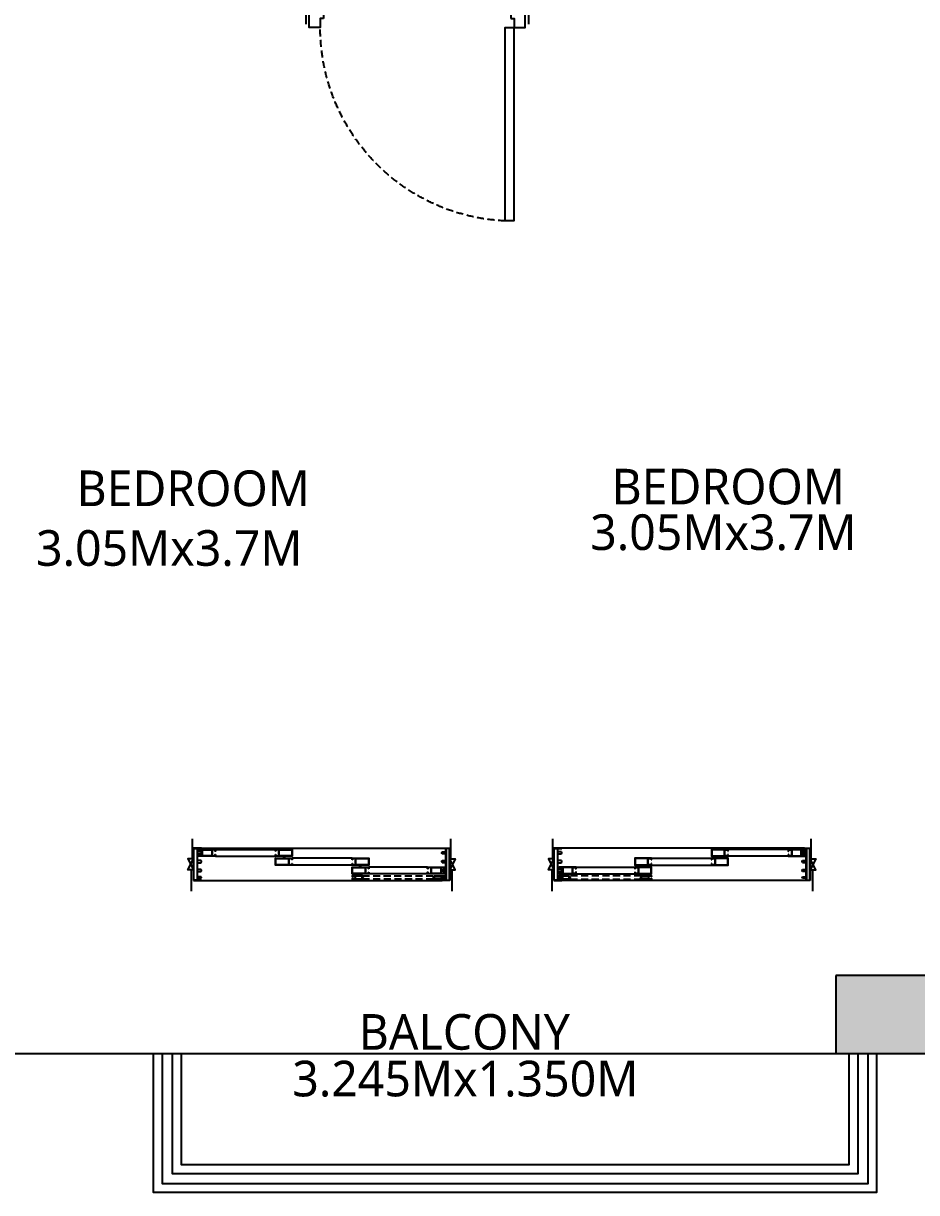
# Model space of a CAD drawing. Header units: millimetres. Extents: x 2061841 to 105821645, y -77612 to 48520811.
# Drawn here: x 105500772 to 105504783, y 48475288 to 48480538 of the extents above; entities that cross this region are included whole.
import ezdxf

# ---------------------------------------------------------------- set-up
doc = ezdxf.new("R2010")
doc.units = ezdxf.units.MM
doc.header["$LTSCALE"] = 10
doc.header["$MEASUREMENT"] = 0
doc.linetypes.add('HIDDEN2', pattern=[4.7625, 3.175, -1.5875])
for name, color, linetype in [('A-ANNO-LABL', 140, 'Continuous'), ('A-DOOR', 6, 'Continuous'), ('A-ELEV-HIDN', 54, 'HIDDEN2'), ('A-FLOR-HRAL', 200, 'Continuous'), ('A-GLAZ-FRAM', 74, 'Continuous'), ('A-WALL-FNSH', 8, 'Continuous'), ('PL_MASTER SITE LAYOUT_PLAN_17.08.2024_R1$0$AC-BWAL', 140, 'Continuous'), ('S-COL.NO', 1, 'Continuous'), ('S-OPENING', 6, 'Continuous'), ('xb_type d_second fl_typ_fl$0$A-WALL', 8, 'Continuous')]:
    doc.layers.add(name, color=color, linetype=linetype)
doc.layers.add('S-STRCOL HATCH', color=33, linetype='Continuous', lineweight=9)
doc.styles.add('Lucida SU', font='l_10646.ttf')

# ---------------------------------------------------------------- blocks, each defined once
blk = doc.blocks.new('Alframe Door 3T+W')
for p, q in [((35, 145.7), (0, 145.7)), ((0, 145.7), (0, 0)), ((1.3, 2), (1.3, 143.7)), ((1.3, 143.7), (16.1, 143.7)), ((16.1, 143.7), (16.1, 2)), ((18, 129.5), (18, 144.2)), ((18, 144.2), (35, 144.2)), ((34.1, 129.5), (18, 129.5)), ((18, 90), (18, 119.5)), ((18, 119.5), (34.1, 119.5)), ((35, 144.2), (35, 145.7)), ((34.1, 90), (18, 90)), ((18, 50.5), (18, 80)), ((18, 80), (34.1, 80)), ((0, 0), (35, 0)), ((16.1, 2), (1.3, 2)), ((34.1, 50.5), (18, 50.5)), ((18, 16.9), (18, 40.5)), ((18, 40.5), (34.1, 40.5)), ((34.8, 16.9), (18, 16.9)), ((18, 1.5), (18, 11.1)), ((18, 11.1), (34.8, 11.1)), ((35, 1.5), (18, 1.5)), ((35, 0), (35, 1.5))]:
    blk.add_line(p, q)
for centre, start, end in [((22.8, 124.5), 336, 24), ((22.8, 85), 336, 24), ((22.8, 45.5), 336, 24), ((22.8, 14), 346.3245, 13.6755)]:
    blk.add_arc(centre, 12.3, start, end)
blk = doc.blocks.new('Alframe Win shutter wmesh')
for points in [[(7.5, -46), (7.5, 0), (4.5, 0), (4.5, -1.2), (6.2, -1.2), (6.2, -13.1), (-6.2, -13.1), (-6.2, -1.2), (-4.5, -1.2), (-4.5, 0), (-7.5, 0), (-7.5, -50), (-1, -50), (-1, -48), (-2, -48), (-2, -49), (-6.2, -49), (-6.2, -46)], [(6.2, -14.1), (-6.2, -14.1), (-6.2, -45), (6.2, -45)]]:
    blk.add_lwpolyline(points, close=True)
blk = doc.blocks.new('Al frame Door shutter 1')
blk.add_lwpolyline([(8, -60), (15, -60), (15, 15), (8, 15), (8, 13.5), (13.5, 13.5), (13.5, 0), (-13.5, 0), (-13.5, 13.5), (-8, 13.5), (-8, 15), (-15, 15), (-15, -60), (-8, -60), (-8, -58.5), (-13.5, -58.5), (-13.5, -45), (13.5, -45), (13.5, -58.5), (8, -58.5), (8, -60)])
blk.add_lwpolyline([(-13.5, -43.5), (13.5, -43.5), (13.5, -1.5), (-13.5, -1.5)], close=True)
blk = doc.blocks.new('Al frame Door shutter 2')
for p, q in [((-8, 75), (-15, 75)), ((-13.5, 60), (-13.5, 73.5)), ((-13.5, 73.5), (-8, 73.5)), ((13.5, 60), (-13.5, 60)), ((13.5, 58.5), (-13.5, 58.5)), ((-13.5, 58.5), (-13.5, 1.5)), ((-8, 73.5), (-8, 75)), ((15, 75), (8, 75)), ((8, 75), (8, 73.5)), ((8, 73.5), (13.5, 73.5)), ((13.5, 73.5), (13.5, 60)), ((13.5, 1.5), (13.5, 58.5)), ((15, 34.5), (15, 75)), ((-13.5, 1.5), (13.5, 1.5)), ((15, 34.5), (18.5, 34.5)), ((19, 33.2), (15, 33.2)), ((21.3, 37.3), (18.5, 34.5)), ((22.2, 36.4), (19, 33.2)), ((22.2, 36.4), (21.3, 37.3))]:
    blk.add_line(p, q)
blk.add_lwpolyline([(-15, 75), (-15, 0), (15, 0), (15, 33.2)])
blk = doc.blocks.new('*U683')
for p, q in [((49.9, 178.8), (1150.1, 178.8)), ((123.9, 172.6), (393, 172.6)), ((123.9, 142.6), (393, 142.6)), ((737.1, 133.1), (468, 133.1)), ((737.1, 103.1), (468, 103.1)), ((1076.1, 93.6), (812.1, 93.6)), ((1076.1, 63.6), (812.1, 63.6)), ((49.9, 33.1), (1141.1, 33.1))]:
    blk.add_line(p, q)
at = {"linetype": 'HIDDEN2'}
for p, q in [((783.1, 54.6), (1105.1, 54.6)), ((1101.1, 39.6), (787.1, 39.6))]:
    blk.add_line(p, q, dxfattribs=at)
at = {"color": 251}
for points in [[(25, 80.9), (0, 80.9), (25, 130.9), (0, 130.9), (25, 80.9), (25, 130.9)], [(1175, 80.9), (1200, 80.9), (1175, 130.9), (1200, 130.9), (1175, 80.9), (1175, 130.9)]]:
    blk.add_lwpolyline(points, dxfattribs=at)
at = {"layer": 'A-WALL-FNSH'}
for p, q in [((20, 130.9), (20, 220)), ((1180, 130.9), (1180, 220)), ((15, 80.9), (15, -15)), ((1185, 80.9), (1185, -15))]:
    blk.add_line(p, q, dxfattribs=at)
blk.add_blockref('Alframe Door 3T+W', (25, 33.1))
at = {"xscale": -1}
for name, p, rotation in [('Al frame Door shutter 1', (63.9, 157.6), 90), ('Al frame Door shutter 2', (468, 157.6), 90), ('Al frame Door shutter 2', (393, 118.1), 270), ('Al frame Door shutter 2', (812.1, 118.1), 90), ('Al frame Door shutter 2', (737.1, 78.6), 270), ('Al frame Door shutter 1', (1136.1, 78.6), 270), ('Alframe Win shutter wmesh', (1151.1, 47.1), 270)]:
    blk.add_blockref(name, p, dxfattribs=dict(at, rotation=rotation))
blk.add_blockref('Alframe Door 3T+W', (1175, 33.1), dxfattribs=at)
at = {"rotation": 90.00000000000001}
blk.add_blockref('Alframe Win shutter wmesh', (737.1, 47.1), dxfattribs=at)
blk = doc.blocks.new('*U684')
for p, q in [((49.9, 178.8), (1150.1, 178.8)), ((123.9, 172.6), (393, 172.6)), ((123.9, 142.6), (393, 142.6)), ((737.1, 133.1), (468, 133.1)), ((737.1, 103.1), (468, 103.1)), ((1076.1, 93.6), (812.1, 93.6)), ((1076.1, 63.6), (812.1, 63.6)), ((49.9, 33.1), (1141.1, 33.1))]:
    blk.add_line(p, q)
at = {"linetype": 'HIDDEN2'}
for p, q in [((783.1, 54.6), (1105.1, 54.6)), ((1101.1, 39.6), (787.1, 39.6))]:
    blk.add_line(p, q, dxfattribs=at)
at = {"color": 251}
for points in [[(25, 80.9), (0, 80.9), (25, 130.9), (0, 130.9), (25, 80.9), (25, 130.9)], [(1175, 80.9), (1200, 80.9), (1175, 130.9), (1200, 130.9), (1175, 80.9), (1175, 130.9)]]:
    blk.add_lwpolyline(points, dxfattribs=at)
at = {"layer": 'A-WALL-FNSH'}
for p, q in [((20, 130.9), (20, 220)), ((1180, 130.9), (1180, 220)), ((15, 80.9), (15, -15)), ((1185, 80.9), (1185, -15))]:
    blk.add_line(p, q, dxfattribs=at)
blk.add_blockref('Alframe Door 3T+W', (25, 33.1))
at = {"xscale": -1}
for name, p, rotation in [('Al frame Door shutter 1', (63.9, 157.6), 90), ('Al frame Door shutter 2', (468, 157.6), 90), ('Al frame Door shutter 2', (393, 118.1), 270), ('Al frame Door shutter 2', (812.1, 118.1), 90), ('Al frame Door shutter 2', (737.1, 78.6), 270), ('Al frame Door shutter 1', (1136.1, 78.6), 270), ('Alframe Win shutter wmesh', (1151.1, 47.1), 270)]:
    blk.add_blockref(name, p, dxfattribs=dict(at, rotation=rotation))
blk.add_blockref('Alframe Door 3T+W', (1175, 33.1), dxfattribs=at)
at = {"rotation": 90.00000000000001}
blk.add_blockref('Alframe Win shutter wmesh', (737.1, 47.1), dxfattribs=at)
blk = doc.blocks.new('xb_type d_second fl_typ_fl$0$Door frame 100wall')
blk.add_lwpolyline([(-80, 75), (-65, 75), (-65, 115), (-15, 115), (-15, -15), (-80, -15)], close=True)
at = {"layer": 'xb_type d_second fl_typ_fl$0$A-WALL'}
blk.add_line((0, 0), (0, 100), dxfattribs=at)
blk = doc.blocks.new('xb_type d_second fl_typ_fl$0$bedroom door')
blk.add_lwpolyline([(105.1, -983.9), (105.1, -115), (65.1, -115), (65.1, -983.9), (105.1, -983.9)])
at = {"layer": 'A-ELEV-HIDN'}
blk.add_arc((65.1, -115), 869.9, 272.6357, 0, dxfattribs=at)
at = {"rotation": 180}
blk.add_blockref('xb_type d_second fl_typ_fl$0$Door frame 100wall', (0, 0), dxfattribs=at)
at = {"xscale": -1, "rotation": 180}
blk.add_blockref('xb_type d_second fl_typ_fl$0$Door frame 100wall', (1000, 0), dxfattribs=at)
blk = doc.blocks.new('TOWER-A TYPICAL FLOOR FRAMING PLAN N')
at = {"layer": 'S-STRCOL HATCH'}
h = blk.add_hatch(color=256, dxfattribs=at)
h.dxf.hatch_style = 1
h.paths.add_polyline_path([(102741419.9, 48574277.4), (102741419.9, 48573927.4), (102743996.3, 48573927.4), (102743996.3, 48574277.4), (102741419.9, 48574277.4)])
at = {"layer": 'A-FLOR-HRAL', "elevation": 0}
for points in [[(102741602.8, 48573927.4), (102741602.8, 48573302.6), (102738356.9, 48573302.6), (102738356.9, 48573927.5)], [(102741562.8, 48573927.4), (102741562.8, 48573342.6), (102738396.9, 48573342.6), (102738396.9, 48573927.5)], [(102741517.8, 48573927.4), (102741517.8, 48573387.6), (102738441.9, 48573387.6), (102738441.9, 48573927.5)], [(102741477.8, 48573927.4), (102741477.8, 48573427.6), (102738481.9, 48573427.6), (102738481.9, 48573927.5)]]:
    blk.add_lwpolyline(points, dxfattribs=at)
at = {"layer": 'PL_MASTER SITE LAYOUT_PLAN_17.08.2024_R1$0$AC-BWAL', "elevation": 0}
blk.add_lwpolyline([(102721339.7, 48579899.3), (102721339.6, 48573927.5), (102748009.5, 48573927.4), (102748009.5, 48585100.5), (102727400.6, 48602274.5), (102721339.8, 48602274.5), (102721339.7, 48579899.3)], dxfattribs=at)
at = {"layer": 'S-COL.NO', "color": 1, "elevation": 0}
blk.add_lwpolyline([(102741419.9, 48574277.4), (102741419.9, 48573927.4), (102743996.3, 48573927.4), (102743996.3, 48574277.4)], close=True, dxfattribs=at)
at = {"layer": 'A-DOOR', "xscale": -1}
blk.add_blockref('xb_type d_second fl_typ_fl$0$bedroom door', (102740039.9, 48578649.5), dxfattribs=at)
at = {"layer": 'A-GLAZ-FRAM'}
blk.add_blockref('*U684', (102738511.1, 48574670.4, 0), dxfattribs=at)
at = {"layer": 'A-GLAZ-FRAM', "xscale": -1}
blk.add_blockref('*U683', (102741329.3, 48574670.4, 0), dxfattribs=at)
at = {"layer": 'A-ANNO-LABL', "style": 'Lucida SU'}
for s, p in [('BEDROOM', (102738010.7, 48576384.9, 207.4)), ('BEDROOM', (102740412.7, 48576392.6, 207.4)), ('3.05Mx3.7M', (102740317.1, 48576187.9, 207.4)), ('3.05Mx3.7M', (102737829, 48576116.9, 207.4)), ('BALCONY', (102739277.5, 48573944.2, 207.4)), ('3.245Mx1.350M', (102738979.5, 48573734.7, 207.4))]:
    blk.add_text(s, height=160, dxfattribs=at).set_placement(p)

msp = doc.modelspace()

# ---------------------------------------------------------------- block references
at = {"layer": 'S-OPENING'}
msp.add_blockref('TOWER-A TYPICAL FLOOR FRAMING PLAN N', (2763000.3, -98014.7), dxfattribs=at)

doc.saveas('drawing.dxf')
